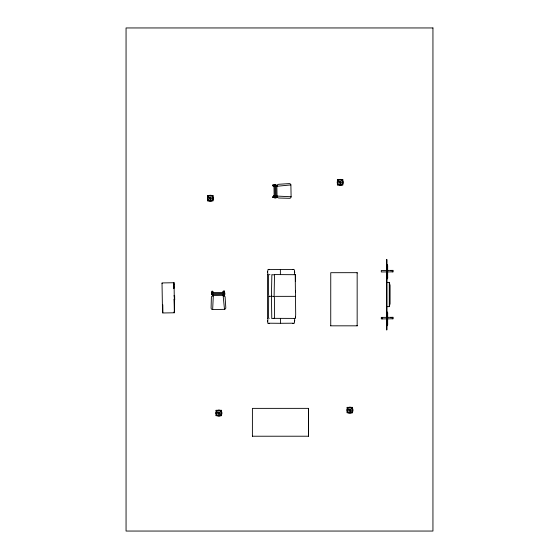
<?xml version="1.0" encoding="UTF-8"?>
<svg xmlns="http://www.w3.org/2000/svg" width="559" height="559" viewBox="0 0 559 559"><rect width="100%" height="100%" fill="white"/><g stroke="black" fill="none" stroke-linecap="round" stroke-linejoin="round"><path stroke-width="0.84" d="M212.497 296.004L212.462 294.313L213.105 294.307M252.395 436.237L252.409 408.377L308.491 408.363L308.491 436.237M330.739 325.841L330.753 272.701L357.159 272.673L357.159 325.855M357.131 325.464L357.131 325.827L330.753 325.827M357.131 273.065L357.131 272.701M224.012 296.13A40.507 1.411 89 0 1 223.984 294.125L223.991 293.852M280.387 318.56L280.534 323.298L294.39 323.186L294.684 318.546L294.216 318.574M267.929 318.602L267.698 323.2L280.234 323.298M267.572 320.635L267.586 321.474M267.572 272.079L267.929 274.266M295.48 316.611L295.432 317.673M267.572 320.789L267.586 320.349M280.234 269.571L267.95 269.606L267.586 272.519M212.651 309.56L213.321 295.494L223.111 295.313A1.977 1.977 0 0 1 225.116 297.157L225.801 307.785A1.53 1.53 0 0 1 224.299 309.344L212.651 309.56A1.53 1.53 0 0 1 211.092 308.065L211.379 297.416A1.977 1.977 0 0 1 213.321 295.494M295.459 281.093L295.418 274.944M267.586 271.394L267.572 272.233M222.845 291.805L222.817 292.427L212.867 292.616L212.818 292.015M273.889 318.351L294.963 318.399L295.452 317.966L295.69 314.472L295.215 274.707L274.672 274.581M338.971 181.808L338.398 181.493L339.669 182.472M208.759 197.865C209.15 196.768 208.374 197.984 209.164 197.627M208.786 197.607L209.115 197.739M210.575 198.305L210.212 198.152L210.554 198.354M217.64 412.528L217.283 412.528L217.675 412.416M219.079 413.157L218.73 413.017L219.023 413.276M340.068 182.255L340.417 182.395L340.047 182.472M348.697 409.502C347.977 408.95 348.383 410.117 348.746 409.398M349.759 410.194L350.165 410.194L349.787 410.173M213.231 292.643A135.613 4.731 88.9 0 0 213.412 292.064L213.503 292.602L211.693 292.623L211.575 294.53L224.809 294.279L224.62 292.385L222.817 292.427L223.453 292.42L223.523 291.875A135.613 4.731 89 0 0 223.81 292.609M211.575 294.53L211.693 292.623M209.911 198.41L209.052 197.607M218.408 413.283L217.332 412.654M348.543 409.768L348.418 409.467M223.286 292.797L223.656 291.043L224.292 291.029L224.306 291.868L223.67 291.875L223.656 291.043M223.928 292.79L224.292 291.029M212.797 291.994L212.776 292.077A135.613 4.731 88.9 0 1 212.595 292.657M386.8 306.653L389.288 306.653L390.084 303.635L390.084 285.418L389.288 282.393L386.8 282.393M280.387 274.308L280.373 269.571L293.852 269.571L294.439 269.92L294.523 274.483L295.313 274.637M386.576 259.998L386.8 259.355L386.8 329.901L386.8 259.998M387.666 324.01L386.8 324.017L387.666 324.01L386.8 325.946L387.666 324.611L387.666 312.795L386.8 311.859L387.666 313.403L386.8 313.403L387.666 312.795L386.8 312.46M277.55 196.908L275.853 197.013M274.106 296.473L274.504 274.923L274.42 274.553L273.113 274.923L271.87 274.581L271.422 296.284L271.779 318.567L274.448 318.253L274.413 297.493L274.106 296.473L271.751 296.249L268.879 296.424L268.641 297.304L268.544 318.008L269.2 318.357M207.55 200.828L208.172 200.206L208.172 196.034L207.55 195.419L212.965 195.419L212.965 200.828L207.55 200.828L207.55 195.419M208.172 196.034L212.343 196.034L212.965 195.419M337.391 184.938L338.006 184.323L338.006 180.152L337.391 179.53L337.391 184.938L342.8 184.938L342.8 179.53L337.391 179.53M338.006 180.152L342.185 180.152L342.8 179.53M216.053 415.7L216.668 415.085L216.668 410.914L216.053 410.292L216.053 415.7L221.462 415.7L221.462 410.292L216.053 410.292M216.668 410.914L220.84 410.914L221.462 410.292M252.409 436.23L308.463 436.216L308.463 408.391M347.132 412.766L347.754 412.151L347.754 407.972L347.132 407.357L352.54 407.357L352.54 412.766L347.132 412.766L347.132 407.357M347.754 407.972L351.925 407.972L352.54 407.357M386.8 325.345L387.666 324.611M267.558 274.287L267.572 318.595M223.907 293.957L223.279 294.181L223.307 295.802M294.537 274.49L294.216 274.294M294.642 318.385L294.977 318.351M386.8 278.34L387.666 278.068L387.666 265.693L386.8 264.61L387.666 266.112L386.8 266.112L387.666 265.693L386.8 265.022M390.839 270.815L392.278 270.374L392.292 271.884M390.853 317.75L392.292 317.309L392.306 318.812M273.337 185.909L273.421 185.881A135.613 4.731 -1 0 0 274.162 185.595M272.792 196.789L273.63 196.775L273.644 197.411L272.806 197.425L272.792 196.789L274.162 196.537L273.966 185.951L273.337 185.923M272.806 197.425L273.973 197.138M348.474 409.635L349.459 410.313M273.526 195.95L274.155 195.902L274.176 197.711L276.076 197.823L275.832 184.589L273.931 184.777L273.98 186.587L273.435 186.517A135.613 4.731 -1 0 0 273.693 186.44M273.931 184.777L275.832 184.589M275.489 185.497L277.557 185.448M275.496 186.133L277.348 186.091M276.859 186.294A1.977 1.977 0 0 1 278.703 184.281L289.338 183.604A1.53 1.53 0 0 1 290.89 185.099L291.106 196.754A1.53 1.53 0 0 1 289.611 198.305L278.962 198.026A1.977 1.977 0 0 1 277.04 196.083L276.859 186.294L290.876 184.903M224.501 309.33L223.104 295.313M268.942 296.417L268.551 294.558L268.558 274.672L270.011 274.686M273.952 196.551L273.624 196.628A135.613 4.731 -1.1 0 1 274.203 196.81M275.328 296.361L295.62 296.347M268.76 269.354L269.473 269.424L268.872 269.389M224.809 294.279L224.641 293.349L211.714 293.594M211.994 292.098L211.973 291.26L212.616 291.246L212.902 292.413M272.575 185.113L273.414 185.099L273.421 185.735L272.589 185.749L272.575 185.113L274.336 185.476M275.853 196.3L277.543 196.272M274.176 197.711L276.076 197.823M162.026 283.336L162.431 283.329M174.045 283.133L173.646 283.14L173.737 288.43M173.66 284.14L174.066 284.133M174.059 295.76L174.632 295.746L174.694 299.757L174.122 299.764M174.066 296.074L174.632 296.067M174.122 299.449L174.688 299.435M174.115 311.384L174.52 311.377M162.515 312.579L162.914 312.572L162.788 304.739M173.933 312.39L174.534 312.383M387.219 270.416L381.28 270.465L381.294 271.967L387.226 271.919M387.646 270.409L393.159 270.367L393.166 271.877L387.66 271.919M387.226 317.344L381.287 317.393L381.301 318.903L387.24 318.854M387.66 317.344L393.173 317.302L393.18 318.805L387.666 318.854M275.887 196.3L275.887 197.006A40.507 1.411 -1.1 0 1 276.887 196.985M338.006 184.323L342.185 184.323L342.8 184.938M208.172 200.206L212.343 200.206L212.965 200.828M347.754 412.151L351.925 412.151L352.54 412.766M216.668 415.085L220.84 415.085L221.462 415.7M275.433 185.413L275.671 185.413A40.507 1.411 -1 0 0 277.676 185.392M277.04 196.083L291.113 196.754M386.8 313.354L387.666 313.403M272.589 185.749L273.763 185.993M273.526 195.964L273.61 195.985A135.613 4.731 -1.1 0 1 274.189 196.174M217.367 412.682L217.262 412.102L217.402 412.598M222.859 291.805L222.88 291.889A135.613 4.731 89 0 0 223.167 292.623M211.973 291.26L212.259 292.42M295.494 290.827L295.578 292.476M223.914 294.041L223.949 296.004M274.902 184.763L275.14 197.69M224.62 292.385L224.641 293.349M213.105 294.369L213.133 295.99M212.616 291.246L212.63 292.084M275.727 186.126L275.671 185.413L275.685 186.056A40.507 1.411 -1 0 0 276.684 186.042M174.457 296.067L174.513 299.442M173.863 284.14L173.933 288.395M174.128 299.89L174.331 312.383M386.793 270.416L386.8 271.926M386.8 317.351L386.814 318.861M382.167 317.386L382.174 318.896M389.288 282.393L389.288 306.653M351.925 407.972L351.925 412.151M342.185 180.152L342.185 184.323M220.84 410.914L220.84 415.085M212.343 196.034L212.343 200.206M275.873 196.37A40.507 1.411 -1.1 0 1 276.873 196.342M216.752 410.998A3.047 3.047 0 0 1 221.064 410.998A3.047 3.047 0 0 1 221.064 415.302A3.047 3.047 0 0 1 216.752 415.302M215.97 413.939A3.047 3.047 0 0 1 215.97 412.36M213.063 295.327A40.507 1.411 88.9 0 0 213.035 294.327L212.392 294.341A40.507 1.411 88.9 0 1 212.42 295.341M294.684 272.016L294.684 272.408L294.684 272.016M294.684 320.852L294.684 320.461L294.677 320.824M210.009 198.131C210.498 199.661 211.197 197.047 210.009 198.131M218.506 413.01C218.995 414.54 219.694 411.927 218.506 413.01M339.844 182.241C340.333 183.771 341.039 181.165 339.844 182.241M349.592 410.068C350.081 411.599 350.779 408.992 349.592 410.068M293.377 323.402L292.748 323.444L293.377 323.465M293.377 269.403L292.748 269.424L293.405 269.375M268.795 323.43L269.473 323.444L268.795 323.43M387.666 277.278L386.8 279.13L387.666 278.068L386.8 277.278L387.666 277.278M210.659 199.207L210.408 199.242A0.971 0.971 0 0 1 209.534 197.865A0.971 0.971 0 0 1 211.155 197.648A0.971 0.971 0 0 1 210.659 199.207M340.501 183.324L340.249 183.352A0.971 0.971 0 0 1 339.369 181.975A0.971 0.971 0 0 1 340.99 181.759A0.971 0.971 0 0 1 340.501 183.324M219.156 414.086L218.911 414.121A0.971 0.971 0 0 1 218.031 412.738A0.971 0.971 0 0 1 219.652 412.528A0.971 0.971 0 0 1 219.156 414.086M350.241 411.144L349.99 411.179A0.971 0.971 0 0 1 349.109 409.803A0.971 0.971 0 0 1 350.731 409.586A0.971 0.971 0 0 1 350.241 411.144M174.038 282.735L162.019 282.931L162.522 312.984L174.541 312.781L174.038 282.735M432.945 27.95L126.055 27.95L126.055 531.05L432.945 531.05L432.945 27.95M338.097 184.54A3.047 3.047 0 0 0 343.191 183.17A3.047 3.047 0 0 0 339.46 179.446A3.047 3.047 0 0 0 338.097 184.54M208.884 200.912A3.047 3.047 0 0 0 213.454 198.27A3.047 3.047 0 0 0 208.884 195.636A3.047 3.047 0 0 0 208.884 200.912M348.467 412.849A3.047 3.047 0 0 0 353.036 410.215A3.047 3.047 0 0 0 348.467 407.574A3.047 3.047 0 0 0 348.467 412.849"/></g></svg>
